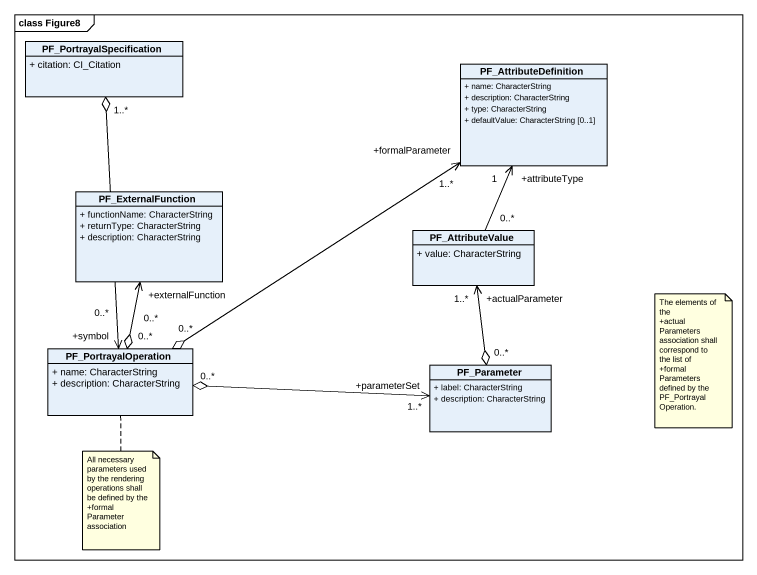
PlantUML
@startuml
mainframe class Figure8
hide circle
hide empty members
skinparam classAttributeIconSize 0
class PF_PortrayalSpecification {
  + citation: CI_Citation
}
class PF_AttributeDefinition {
  + name: CharacterString
  + description: CharacterString
  + type: CharacterString
  + defaultValue: CharacterString [0..1]
}
class PF_ExternalFunction {
  + functionName: CharacterString
  + returnType: CharacterString
  + description: CharacterString
}
class PF_AttributeValue {
  + value: CharacterString
}
class PF_PortrayalOperation {
  + name: CharacterString
  + description: CharacterString
}
class PF_Parameter {
  + label: CharacterString
  + description: CharacterString
}
PF_AttributeDefinition "+formalParameter\n1..*" <--o "0..*" PF_PortrayalOperation
PF_AttributeValue "0..*" -up-> "+attributeType\n1" PF_AttributeDefinition
PF_AttributeValue "+actualParameter\n1..*" <--o "0..*" PF_Parameter
PF_PortrayalOperation "+symbol\n0..*" <-up-o "1..*" PF_PortrayalSpecification
PF_PortrayalOperation "0..*" o-up-> "+externalFunction\n0..*" PF_ExternalFunction
PF_Parameter "+parameterSet\n1..*" <-left-o "0..*" PF_PortrayalOperation
note as N1
  The elements of the +actualParameters association shall correspond to the list of +formalParameters defined by the PF_PortrayalOperation.
end note
note bottom of PF_PortrayalOperation : All necessary parameters used by the rendering operations shall be defined by the +formalParameter association
@enduml
